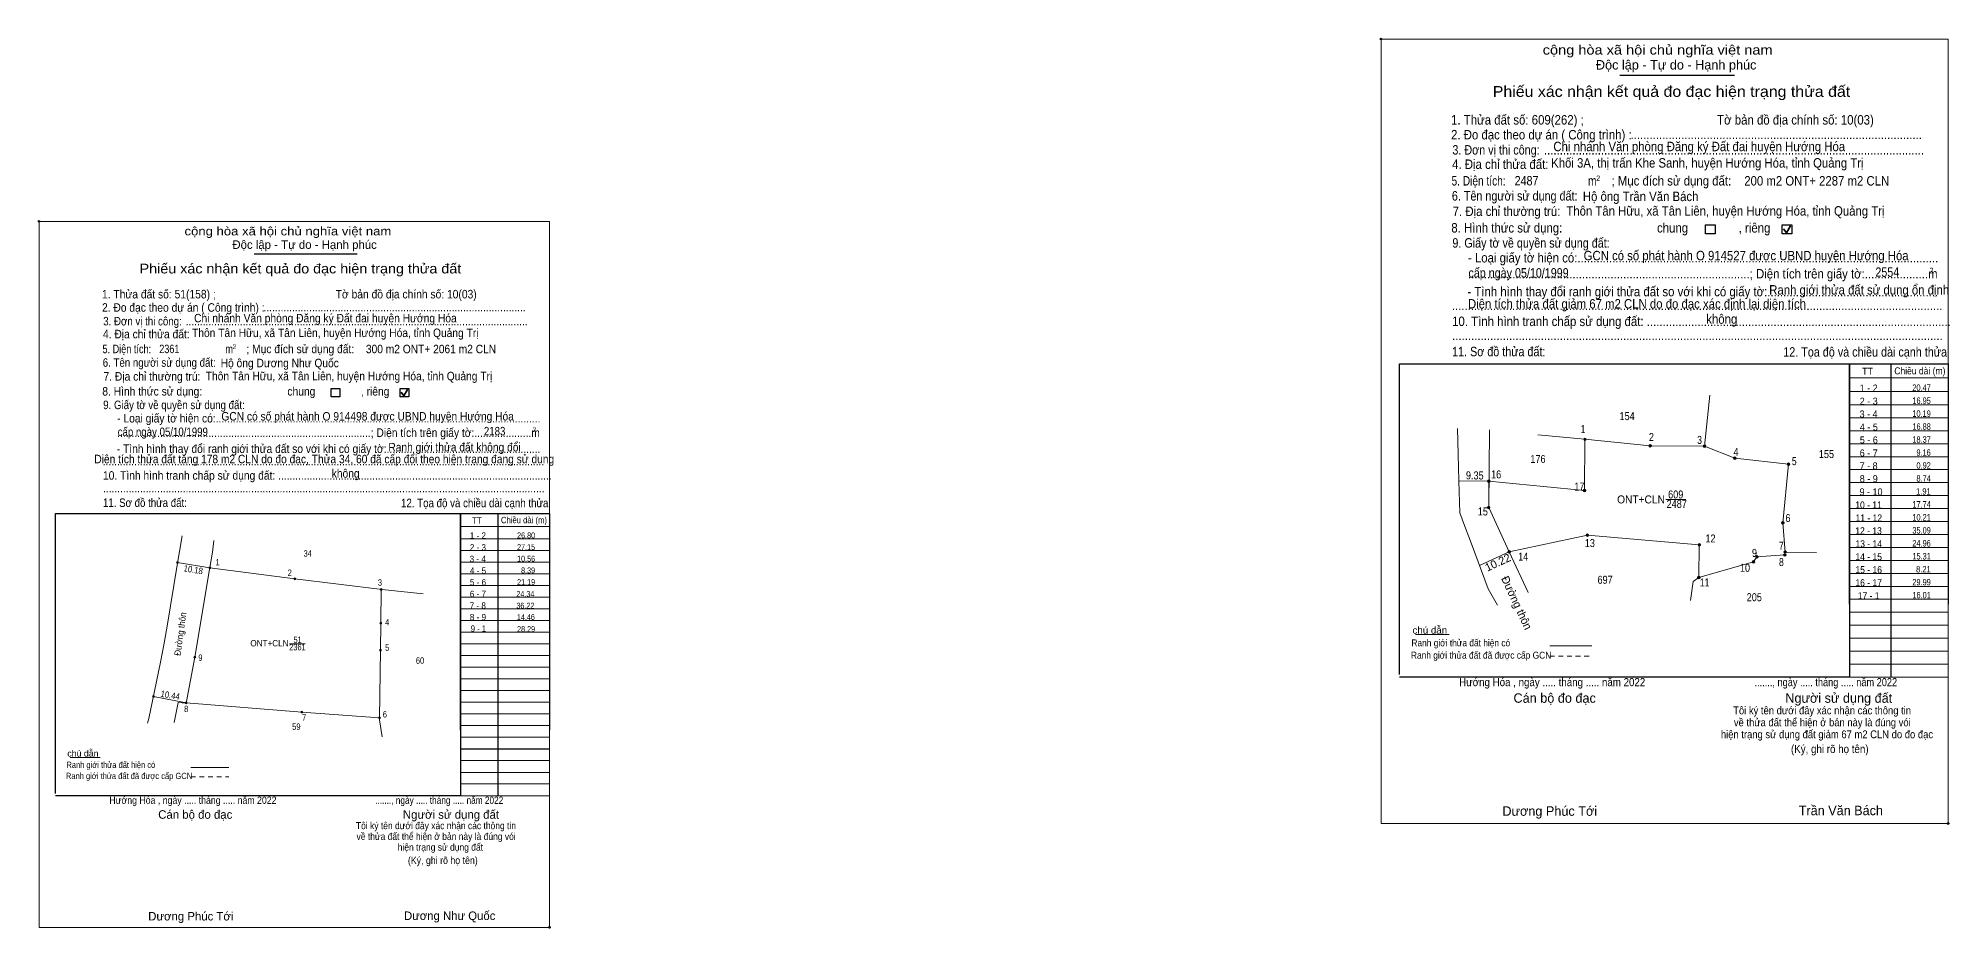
# Model space of a CAD drawing. Header units: metres. Extents: x 543322 to 549868, y 1828227 to 1838406.
# Drawn here: x 549271 to 549868, y 1838128 to 1838406 of the extents above; entities that cross this region are included whole.
import ezdxf
from ezdxf.enums import TextEntityAlignment as Align

# ---------------------------------------------------------------- set-up
doc = ezdxf.new("R2010")
doc.units = ezdxf.units.M
doc.header["$PDMODE"] = 32
doc.header["$PDSIZE"] = 0.5
doc.linetypes.add('SHORT_DASHED', pattern=[2.7, 1.5, -1.2])
for name, color, linetype, lineweight in [('1', 7, 'Continuous', 13), ('10', 7, 'Continuous', 13), ('17', 7, 'Continuous', 13), ('2', 7, 'Continuous', 25), ('23', 7, 'Continuous', 13), ('30', 7, 'Continuous', 13), ('36', 7, 'Continuous', 13), ('6', 7, 'Continuous', 13), ('61', 7, 'Continuous', 13), ('63', 7, 'Continuous', 13)]:
    doc.layers.add(name, color=color, linetype=linetype, lineweight=lineweight)

msp = doc.modelspace()

# ---------------------------------------------------------------- hatches: boundary and pattern name
at = {"layer": '63'}
for points in [[(549754.88, 1838280.56, 1), (549754.08, 1838280.56, 1)], [(549775.25, 1838278.55, 1), (549774.45, 1838278.55, 1)], [(549792.2, 1838278.41, 1), (549791.4, 1838278.41, 1)], [(549801.68, 1838274.67, 1), (549800.88, 1838274.67, 1)], [(549818.45, 1838272.76, 1), (549817.65, 1838272.76, 1)], [(549724.87, 1838267.49, 1), (549724.07, 1838267.49, 1)], [(549754.72, 1838264.55, 1), (549753.92, 1838264.55, 1)], [(549724.8, 1838259.28, 1), (549724, 1838259.28, 1)], [(549816.66, 1838254.48, 1), (549815.86, 1838254.48, 1)], [(549755.63, 1838250.65, 1), (549754.83, 1838250.65, 1)], [(549790.59, 1838247.62, 1), (549789.79, 1838247.62, 1)], [(549315.16, 1838242.04, 1), (549314.56, 1838242.04, 1)], [(549731.23, 1838245.39, 1), (549730.43, 1838245.39, 1)], [(549807.5, 1838242.26, 1), (549806.7, 1838242.26, 1)], [(549808.61, 1838243.82, 1), (549807.81, 1838243.82, 1)], [(549817.33, 1838244.43, 1), (549816.53, 1838244.43, 1)], [(549817.39, 1838245.35, 1), (549816.59, 1838245.35, 1)], [(549325.2, 1838240.37, 1), (549324.6, 1838240.37, 1)], [(549351.79, 1838236.99, 1), (549351.19, 1838236.99, 1)], [(549790.44, 1838237.41, 1), (549789.64, 1838237.41, 1)], [(549378.74, 1838233.67, 1), (549378.14, 1838233.67, 1)], [(549378.6, 1838223.11, 1), (549378, 1838223.11, 1)], [(549320.54, 1838212.47, 1), (549319.94, 1838212.47, 1)], [(549378.5, 1838214.72, 1), (549377.9, 1838214.72, 1)], [(549307.59, 1838200.21, 1), (549306.99, 1838200.21, 1)], [(549317.84, 1838198.26, 1), (549317.24, 1838198.26, 1)], [(549353.95, 1838195.38, 1), (549353.35, 1838195.38, 1)], [(549378.22, 1838193.53, 1), (549377.62, 1838193.53, 1)]]:
    msp.add_hatch(color=256, dxfattribs=at).paths.add_polyline_path(points)

# ---------------------------------------------------------------- linework, layer by layer
at = {"layer": '1'}
msp.add_line((549378.72, 1838233.64), (549391.54, 1838232.31), dxfattribs=at)
msp.add_lwpolyline([(549754.48, 1838280.56), (549774.85, 1838278.55), (549791.8, 1838278.41), (549801.28, 1838274.67), (549818.05, 1838272.76), (549816.26, 1838254.48), (549816.99, 1838245.35), (549816.93, 1838244.43), (549808.21, 1838243.82), (549807.1, 1838242.26), (549790.04, 1838237.41), (549790.19, 1838247.62), (549755.23, 1838250.65), (549730.83, 1838245.39), (549724.4, 1838259.28), (549724.47, 1838267.49), (549754.32, 1838264.55)], close=True, dxfattribs=at)
msp.add_lwpolyline([(549377.92, 1838193.53), (549377.91, 1838192.92), (549378.78, 1838187.61)], dxfattribs=at)
at = {"layer": '10'}
for p, q in [((549714.88, 1838275.89), (549715.12, 1838267.59)), ((549317.54, 1838198.26), (549353.65, 1838195.38))]:
    msp.add_line(p, q, dxfattribs=at)
msp.add_lwpolyline([(549378.72, 1838233.64), (549351.49, 1838236.99), (549324.9, 1838240.37)], dxfattribs=at)
at = {"layer": '17'}
for p, q in [((549701.57, 1838219.57), (549712.02, 1838219.57)), ((549281.29, 1838181.21), (549290.7, 1838181.21))]:
    msp.add_line(p, q, dxfattribs=at)
at = {"layer": '2'}
for p, q in [((549765.4, 1838394.34), (549801.23, 1838394.34)), ((549338.73, 1838338.51), (549370.98, 1838338.51)), ((549696.55, 1838304.16), (549837.09, 1838304.16)), ((549696.55, 1838207.08), (549696.55, 1838304.16)), ((549837.09, 1838304.16), (549837.09, 1838206.28)), ((549276.77, 1838257.35), (549403.25, 1838257.35)), ((549276.77, 1838169.97), (549276.77, 1838257.35)), ((549403.25, 1838257.35), (549403.25, 1838169.25)), ((549837.09, 1838206.28), (549696.55, 1838206.28)), ((549403.25, 1838169.25), (549276.77, 1838169.25))]:
    msp.add_line(p, q, dxfattribs=at)
at = {"layer": '2', "lineweight": 35}
for p, q in [((549816.44, 1838346.32), (549817.45, 1838345.01)), ((549817.45, 1838345.01), (549818.67, 1838347.21)), ((549384.67, 1838295.29), (549385.57, 1838294.11)), ((549385.57, 1838294.11), (549386.68, 1838296.09))]:
    msp.add_line(p, q, dxfattribs=at)
at = {"layer": '2', "lineweight": 13}
for points in [[(549690.79, 1838405.58), (549867.94, 1838405.58), (549867.94, 1838160.55), (549690.79, 1838160.55)], [(549271.58, 1838348.62), (549431.02, 1838348.62), (549431.02, 1838128.1), (549271.58, 1838128.1)]]:
    msp.add_lwpolyline(points, close=True, dxfattribs=at)
at = {"layer": '2'}
for points in [[(549792.15, 1838347.59), (549795.19, 1838347.59), (549795.19, 1838344.75), (549792.15, 1838344.75)], [(549816.09, 1838347.59), (549819.13, 1838347.59), (549819.13, 1838344.75), (549816.09, 1838344.75)], [(549362.81, 1838296.43), (549365.55, 1838296.43), (549365.55, 1838293.87), (549362.81, 1838293.87)], [(549384.35, 1838296.43), (549387.09, 1838296.43), (549387.09, 1838293.87), (549384.35, 1838293.87)]]:
    msp.add_lwpolyline(points, close=True, dxfattribs=at)
for p in [(549690.79, 1838405.58), (549271.58, 1838348.62), (549867.94, 1838160.55), (549431.02, 1838128.1)]:
    msp.add_point(p, dxfattribs=at)
at = {"layer": '23'}
for p, q in [((549311.69, 1838222.78), (549310.71, 1838216.86)), ((549313.8, 1838192.14), (549315.07, 1838198.34))]:
    msp.add_line(p, q, dxfattribs=at)
for points in [[(549316.26, 1838250.36), (549314.62, 1838240.59), (549311.69, 1838222.78)], [(549324.93, 1838240.54), (549325.72, 1838245.3), (549326.22, 1838248.98)], [(549317.52, 1838198.13), (549320.24, 1838212.47), (549324.93, 1838240.54)], [(549309.5, 1838210.98), (549305.89, 1838193.4), (549305.51, 1838191.94)]]:
    msp.add_lwpolyline(points, dxfattribs=at)
at = {"layer": '30', "lineweight": 25}
for p, q in [((549837.09, 1838229.03), (549837.09, 1838304.16)), ((549849.98, 1838304.16), (549849.98, 1838206.28)), ((549403.25, 1838189.73), (549403.25, 1838257.35)), ((549414.85, 1838257.35), (549414.85, 1838169.25))]:
    msp.add_line(p, q, dxfattribs=at)
at = {"layer": '30'}
for p, q in [((549837.09, 1838299.74), (549867.94, 1838299.74)), ((549837.09, 1838295.45), (549867.94, 1838295.45)), ((549837.01, 1838291.32), (549867.86, 1838291.32)), ((549837.09, 1838287.3), (549867.94, 1838287.3)), ((549837.09, 1838283.23), (549867.94, 1838283.23)), ((549837.09, 1838279.18), (549867.94, 1838279.18)), ((549837.09, 1838275.13), (549867.94, 1838275.13)), ((549837.09, 1838271.08), (549867.94, 1838271.08)), ((549837.09, 1838267.03), (549867.94, 1838267.03)), ((549837.09, 1838262.98), (549867.94, 1838262.98)), ((549837.09, 1838258.93), (549867.94, 1838258.93)), ((549403.25, 1838253.37), (549431.02, 1838253.37)), ((549837.09, 1838254.88), (549867.94, 1838254.88)), ((549403.25, 1838249.5), (549431.02, 1838249.5)), ((549837.09, 1838250.83), (549867.94, 1838250.83)), ((549837.09, 1838246.78), (549867.94, 1838246.78)), ((549403.18, 1838245.79), (549430.95, 1838245.79)), ((549403.25, 1838242.17), (549431.02, 1838242.17)), ((549837.09, 1838242.73), (549867.94, 1838242.73)), ((549403.25, 1838238.51), (549431.02, 1838238.51)), ((549403.25, 1838234.86), (549431.02, 1838234.86)), ((549837.09, 1838238.68), (549867.94, 1838238.68)), ((549403.25, 1838231.22), (549431.02, 1838231.22)), ((549837.09, 1838234.63), (549867.94, 1838234.63)), ((549837.09, 1838230.58), (549867.94, 1838230.58)), ((549403.25, 1838227.57), (549431.02, 1838227.57)), ((549403.25, 1838223.93), (549431.02, 1838223.93)), ((549837.09, 1838226.53), (549867.94, 1838226.53)), ((549403.25, 1838220.28), (549431.02, 1838220.28)), ((549837.09, 1838222.48), (549867.94, 1838222.48)), ((549837.09, 1838222.47), (549867.94, 1838222.47)), ((549837.09, 1838218.43), (549867.94, 1838218.43)), ((549403.25, 1838216.64), (549431.02, 1838216.64)), ((549403.25, 1838212.99), (549431.02, 1838212.99)), ((549837.09, 1838214.38), (549867.94, 1838214.38)), ((549403.25, 1838209.35), (549431.02, 1838209.35)), ((549403.25, 1838205.7), (549431.02, 1838205.7)), ((549837.09, 1838210.33), (549867.94, 1838210.33)), ((549837.09, 1838206.28), (549867.94, 1838206.28)), ((549403.25, 1838202.06), (549431.02, 1838202.06)), ((549403.25, 1838198.41), (549431.02, 1838198.41)), ((549403.25, 1838194.77), (549431.02, 1838194.77)), ((549403.25, 1838191.12), (549431.02, 1838191.12)), ((549403.25, 1838187.48), (549431.02, 1838187.48)), ((549403.25, 1838183.83), (549431.02, 1838183.83)), ((549403.25, 1838183.82), (549431.02, 1838183.82)), ((549403.25, 1838180.19), (549431.02, 1838180.19)), ((549403.25, 1838176.54), (549431.02, 1838176.54)), ((549403.25, 1838172.9), (549431.02, 1838172.9)), ((549403.25, 1838169.25), (549431.02, 1838169.25))]:
    msp.add_line(p, q, dxfattribs=at)
at = {"layer": '30', "lineweight": 25}
for points in [[(549837.09, 1838304.16), (549867.94, 1838304.16), (549867.94, 1838229.03)], [(549403.25, 1838257.35), (549431.02, 1838257.35), (549431.02, 1838189.73)]]:
    msp.add_lwpolyline(points, dxfattribs=at)
at = {"layer": '36'}
for p, q in [((549791.8, 1838278.41), (549793.46, 1838294.36)), ((549739.79, 1838282), (549754.48, 1838280.56)), ((549790.04, 1838237.41), (549790.19, 1838247.62)), ((549730.83, 1838245.39), (549736.71, 1838232.7)), ((549807.1, 1838242.26), (549790.04, 1838237.41)), ((549808.21, 1838243.82), (549816.93, 1838244.43)), ((549816.99, 1838245.35), (549826.83, 1838245.19)), ((549310.71, 1838216.86), (549309.5, 1838210.98)), ((549317.52, 1838198.13), (549315.07, 1838198.34)), ((549377.92, 1838193.53), (549353.65, 1838195.38))]:
    msp.add_line(p, q, dxfattribs=at)
for points in [[(549754.48, 1838280.56), (549754.32, 1838264.55), (549724.47, 1838267.49)], [(549807.1, 1838242.26), (549808.21, 1838243.82), (549816.93, 1838244.43), (549816.99, 1838245.35), (549816.26, 1838254.48), (549818.05, 1838272.76), (549801.28, 1838274.67), (549791.8, 1838278.41), (549774.85, 1838278.55), (549754.48, 1838280.56)], [(549730.83, 1838245.39), (549755.23, 1838250.65), (549790.19, 1838247.62)], [(549790.04, 1838237.41), (549788.32, 1838236.17), (549787.39, 1838230.24)], [(549378.44, 1838233.67), (549378.3, 1838223.11), (549378.2, 1838214.72), (549377.92, 1838193.53)]]:
    msp.add_lwpolyline(points, dxfattribs=at)
at = {"layer": '6'}
for p, q in [((549743.47, 1838216.04), (549756.65, 1838216.04)), ((549318.99, 1838178.04), (549330.86, 1838178.04))]:
    msp.add_line(p, q, dxfattribs=at)
at = {"layer": '6', "linetype": 'SHORT_DASHED'}
for p, q in [((549743.47, 1838212.81), (549756.65, 1838212.81)), ((549318.99, 1838175.14), (549330.86, 1838175.14))]:
    msp.add_line(p, q, dxfattribs=at)
at = {"layer": '61'}
for p, q in [((549714.88, 1838275.89), (549714.65, 1838283.93)), ((549715.42, 1838257.6), (549715.12, 1838267.59)), ((549716.89, 1838253.64), (549715.42, 1838257.6)), ((549719, 1838247.96), (549716.89, 1838253.64))]:
    msp.add_line(p, q, dxfattribs=at)
for points in [[(549724.62, 1838283.49), (549724.4, 1838259.28), (549730.83, 1838245.39)], [(549727.15, 1838228.79), (549724.25, 1838233.84), (549719, 1838247.96)]]:
    msp.add_lwpolyline(points, dxfattribs=at)
at = {"layer": '63'}
for p, q in [((549715.12, 1838267.58), (549724.47, 1838267.49)), ((549779.72, 1838261.74), (549786.02, 1838261.74)), ((549314.86, 1838242.04), (549324.9, 1838240.37)), ((549721.55, 1838241.1), (549730.83, 1838245.39)), ((549349.82, 1838216.7), (549354.69, 1838216.7)), ((549307.29, 1838200.21), (549317.54, 1838198.26))]:
    msp.add_line(p, q, dxfattribs=at)
for centre, radius in [((549754.48, 1838280.56), 0.4), ((549774.85, 1838278.55), 0.4), ((549791.8, 1838278.41), 0.4), ((549801.28, 1838274.67), 0.4), ((549818.05, 1838272.76), 0.4), ((549724.47, 1838267.49), 0.4), ((549754.32, 1838264.55), 0.4), ((549724.4, 1838259.28), 0.4), ((549816.26, 1838254.48), 0.4), ((549755.23, 1838250.65), 0.4), ((549790.19, 1838247.62), 0.4), ((549314.86, 1838242.04), 0.3), ((549730.83, 1838245.39), 0.4), ((549807.1, 1838242.26), 0.4), ((549808.21, 1838243.82), 0.4), ((549816.93, 1838244.43), 0.4), ((549816.99, 1838245.35), 0.4), ((549324.9, 1838240.37), 0.3), ((549351.49, 1838236.99), 0.3), ((549790.04, 1838237.41), 0.4), ((549378.44, 1838233.67), 0.3), ((549378.3, 1838223.11), 0.3), ((549320.24, 1838212.47), 0.3), ((549378.2, 1838214.72), 0.3), ((549307.29, 1838200.21), 0.3), ((549317.54, 1838198.26), 0.3), ((549353.65, 1838195.38), 0.3), ((549377.92, 1838193.53), 0.3)]:
    msp.add_circle(centre, radius, dxfattribs=at)

# ---------------------------------------------------------------- texts
at = {"layer": '1'}
for s, height, width, p in [('154', 2.5, 0.85, (549767.645, 1838286.56)), ('155', 2.5, 0.85, (549829.9, 1838274.71)), ('176', 2.5, 0.85, (549739.8, 1838273.16)), ('ONT+CLN', 2.5, 0.95, (549771.985, 1838260.53)), ('2487', 2.5, 0.85, (549783.14, 1838259.13)), ('609', 2.5, 0.85, (549782.825, 1838262.09)), ('34', 2, 0.85, (549355.51, 1838243.92)), ('697', 2.5, 0.85, (549760.76, 1838235.44)), ('205', 2.5, 0.85, (549807.37, 1838229.99)), ('ONT+CLN', 2, 0.95, (549343.55, 1838215.87)), ('51', 2, 0.75, (549352.34, 1838216.96)), ('2361', 2, 0.8, (549352.29, 1838214.64)), ('60', 2, 0.85, (549390.6, 1838210.45)), ('59', 2, 0.85, (549351.965, 1838189.81))]:
    msp.add_text(s, height=height, dxfattribs=dict(at, width=width)).set_placement(p, align=Align.CENTER)
at = {"layer": '10'}
for s, height, width, p in [('1 - 2', 2.21, 0.95, (549843.1, 1838295.45)), ('3 - 4', 2.21, 0.95, (549843.08, 1838287.35)), ('2 - 3', 2.21, 0.95, (549843.115, 1838291.36)), ('4 - 5', 2.21, 0.95, (549843.15, 1838283.28)), ('5 - 6', 2.21, 0.95, (549843.135, 1838279.25)), ('6 - 7', 2.21, 0.95, (549843.105, 1838275.18)), ('7 - 8', 2.21, 0.95, (549843.08, 1838271.15)), ('9 - 10', 2.21, 0.95, (549843.84, 1838263.01)), ('8 - 9', 2.21, 0.95, (549843.125, 1838267.14)), ('10 - 11', 2.21, 0.9, (549843.06, 1838258.94)), ('12 - 13', 2.21, 0.9, (549843.06, 1838250.88)), ('11 - 12', 2.21, 0.9, (549843.135, 1838254.87)), ('2 - 3', 1.989, 0.95, (549408.675, 1838245.82)), ('1 - 2', 1.989, 0.95, (549408.655, 1838249.5)), ('13 - 14', 2.21, 0.9, (549843.125, 1838246.81)), ('3 - 4', 1.989, 0.95, (549408.63, 1838242.21)), ('14 - 15', 2.21, 0.9, (549843.105, 1838242.78)), ('15 - 16', 2.21, 0.9, (549843.11, 1838238.73)), ('4 - 5', 1.989, 0.95, (549408.7, 1838238.54)), ('5 - 6', 1.989, 0.95, (549408.695, 1838234.92)), ('16 - 17', 2.21, 0.9, (549843.1, 1838234.66)), ('7 - 8', 1.989, 0.95, (549408.635, 1838227.63)), ('6 - 7', 1.989, 0.95, (549408.665, 1838231.27)), ('17 - 1', 2.203, 0.9, (549843.095, 1838230.61)), ('8 - 9', 1.99, 0.95, (549408.68, 1838224.02)), ('9 - 1', 1.99, 0.9, (549408.835, 1838220.44))]:
    msp.add_text(s, height=height, dxfattribs=dict(at, width=width)).set_placement(p, align=Align.CENTER)
at = {"layer": '2'}
for s, height, width, p in [('cộng hòa xã hội chủ nghĩa việt nam', 2.957, 1.15, (549741.28, 1838400.72)), ('1. Thửa đất số: 609(262) ;                                          Tờ bản đồ địa chính số: 10(03)', 2.965, 0.9, (549712.64, 1838378.86)), ('2. Đo đạc theo dự án ( Công trình) : ', 2.959, 0.9, (549712.64, 1838374.22)), ('3. Đơn vị thi công:', 2.959, 0.85, (549713.06, 1838369.49)), ('Chi nhánh Văn phòng Đăng ký Đất đai huyện Hướng Hóa', 2.956, 0.9, (549744.6, 1838370.54)), ('............................................................................................', 2.959, 0.9, (549768.7, 1838374.32)), ('4. Địa chỉ thửa đất:', 2.959, 0.9, (549712.98, 1838365)), ('........................................................................................................................', 2.959, 0.9, (549741.66, 1838369.49)), ('Khối 3A, thị trấn Khe Sanh, huyện Hướng Hóa, tỉnh Quảng Trị', 2.948, 0.9, (549743.91, 1838365.42)), ('5. Diện tích:', 2.959, 0.8, (549712.8, 1838359.83)), ('2487', 2.948, 0.85, (549732.5, 1838359.86)), ('m', 2.957, 0.8, (549755.44, 1838359.83)), ('2', 1.69, 0.8, (549757.97, 1838361.24)), ('; Mục đích sử dụng đất:', 2.957, 0.9, (549762.76, 1838359.83)), ('200 m2 ONT+ 2287 m2 CLN', 2.948, 0.9, (549804.24, 1838359.82)), ('6. Tên người sử dụng đất:', 2.959, 0.85, (549712.9, 1838355.12)), ('Hộ ông Trần Văn Bách', 2.948, 0.9, (549753.82, 1838354.96)), ('8. Hình thức sử dụng:', 2.959, 0.9, (549712.73, 1838345.14)), ('7. Địa chỉ thường trú:', 2.959, 0.9, (549713.16, 1838350.31)), ('Thôn Tân Hữu, xã Tân Liên, huyện Hướng Hóa, tỉnh Quảng Trị', 2.948, 0.9, (549748.67, 1838350.42)), ('cộng hòa xã hội chủ nghĩa việt nam', 2.661, 1.15, (549317.02, 1838344.25)), ('9. Giấy tờ về quyền sử dụng đất:', 2.959, 0.85, (549713.06, 1838340.42)), ('chung                , riêng', 2.957, 0.9, (549776.98, 1838345.14)), ('     - Loại giấy tờ hiện có:..................................................................................................................', 2.957, 0.9, (549712.98, 1838335.79)), ('GCN có số phát hành O 914527 được UBND huyện Hướng Hóa ', 2.948, 0.9, (549754.06, 1838336.47)), ('cấp ngày 05/10/1999', 2.948, 0.85, (549718.08, 1838331.07)), ('     .........................................................................................; Diện tích trên giấy tờ:....................m', 2.957, 0.9, (549712.98, 1838330.79)), ('2554', 2.948, 0.85, (549845.19, 1838331.31)), ('2', 1.69, 0.8, (549862.07, 1838332.45)), ('1. Thửa đất số: 51(158) ;                                          Tờ bản đồ địa chính số: 10(03)', 2.668, 0.9, (549291.25, 1838324.56)), ('     - Tình hình thay đổi ranh giới thửa đất so với khi có giấy tờ:......................................................', 2.957, 0.9, (549712.82, 1838325.22)), ('Diện tích thửa đất giảm 67 m2 CLN do đo đạc xác định lại diện tích', 2.95, 0.9, (549717.92, 1838321.41)), ('Ranh giới thửa đất sử dụng ổn định', 2.948, 0.9, (549812.03, 1838325.76)), ('2. Đo đạc theo dự án ( Công trình) : ', 2.663, 0.9, (549291.25, 1838320.4)), ('3. Đơn vị thi công:', 2.663, 0.85, (549291.63, 1838316.13)), ('Chi nhánh Văn phòng Đăng ký Đất đai huyện Hướng Hóa', 2.661, 0.9, (549320.01, 1838317.08)), ('............................................................................................', 2.663, 0.9, (549341.69, 1838320.49)), ('...........................................................................................................................................................', 2.957, 0.9, (549712.9, 1838320.92)), ('10. Tình hình tranh chấp sử dụng đất: ................................................................................................', 2.959, 0.9, (549712.98, 1838315.93)), ('không', 2.957, 0.9, (549792.36, 1838316.65)), ('4. Địa chỉ thửa đất:', 2.663, 0.9, (549291.55, 1838312.1)), ('........................................................................................................................', 2.663, 0.9, (549317.36, 1838316.13)), ('Thôn Tân Hữu, xã Tân Liên, huyện Hướng Hóa, tỉnh Quảng Trị', 2.654, 0.9, (549319.39, 1838312.49)), ('5. Diện tích:', 2.663, 0.8, (549291.39, 1838307.46)), ('2361', 2.65, 0.8, (549309.13, 1838307.47)), ('m', 2.661, 0.8, (549329.78, 1838307.46)), ('2', 1.521, 0.8, (549332.04, 1838308.72)), ('; Mục đích sử dụng đất:', 2.661, 0.9, (549336.36, 1838307.46)), ('300 m2 ONT+ 2061 m2 CLN', 2.65, 0.9, (549373.68, 1838307.44)), ('11. Sơ đồ thửa đất:', 2.959, 0.85, (549712.98, 1838306.49)), ('...........................................................................................................................................................', 2.957, 0.9, (549712.98, 1838311.55)), ('12. Tọa độ và chiều dài cạnh thửa', 2.965, 0.85, (549816.41, 1838306.37)), ('6. Tên người sử dụng đất:', 2.663, 0.85, (549291.48, 1838303.21)), ('7. Địa chỉ thường trú:', 2.663, 0.9, (549291.72, 1838298.88)), ('Thôn Tân Hữu, xã Tân Liên, huyện Hướng Hóa, tỉnh Quảng Trị', 2.654, 0.9, (549323.67, 1838298.98)), ('Hộ ông Dương Như Quốc', 2.654, 0.9, (549328.32, 1838303.06)), ('8. Hình thức sử dụng:', 2.663, 0.9, (549291.34, 1838294.22)), ('chung                , riêng', 2.661, 0.9, (549349.16, 1838294.22)), ('9. Giấy tờ về quyền sử dụng đất:', 2.663, 0.85, (549291.63, 1838289.98)), ('     - Loại giấy tờ hiện có:..................................................................................................................', 2.661, 0.9, (549291.55, 1838285.81)), ('GCN có số phát hành O 914498 được UBND huyện Hướng Hóa ', 2.654, 0.9, (549328.53, 1838286.42)), ('cấp ngày 05/10/1999', 2.654, 0.85, (549296.15, 1838281.57)), ('     .........................................................................................; Diện tích trên giấy tờ:....................m', 2.661, 0.9, (549291.55, 1838281.3)), ('2183', 2.654, 0.85, (549410.54, 1838281.78)), ('2', 1.521, 0.8, (549425.73, 1838282.81)), ('     - Tình hình thay đổi ranh giới thửa đất so với khi có giấy tờ:......................................................', 2.661, 0.9, (549291.41, 1838276.29)), ('Ranh giới thửa đất không đổi', 2.654, 0.9, (549380.7, 1838276.78)), ('Diện tích thửa đất tăng 178 m2 CLN do đo đạc, Thửa 34, 60 đã cấp đổi theo hiện trạng đang sử dụng', 2.65, 0.9, (549288.85, 1838273.07)), ('...........................................................................................................................................................', 2.661, 0.9, (549291.48, 1838272.43)), ('10. Tình hình tranh chấp sử dụng đất: ................................................................................................', 2.663, 0.9, (549291.55, 1838267.94)), ('không', 2.661, 0.9, (549363, 1838268.58)), ('11. Sơ đồ thửa đất:', 2.663, 0.85, (549291.55, 1838259.43)), ('...........................................................................................................................................................', 2.661, 0.9, (549291.55, 1838264)), ('12. Tọa độ và chiều dài cạnh thửa', 2.668, 0.85, (549384.65, 1838259.34)), ('Hướng Hóa , ngày ..... tháng ..... năm 2022', 2.527, 0.9, (549715.18, 1838203.45)), ('......., ngày ..... tháng ..... năm 2022', 2.527, 0.85, (549807.44, 1838203.45)), ('(Ký, ghi rõ họ tên)', 2.535, 0.9, (549818.82, 1838182.57)), ('Hướng Hóa , ngày ..... tháng ..... năm 2022', 2.27, 0.9, (549293.54, 1838166.7)), ('......., ngày ..... tháng ..... năm 2022', 2.27, 0.85, (549376.58, 1838166.7)), ('(Ký, ghi rõ họ tên)', 2.281, 0.9, (549386.8, 1838147.91))]:
    msp.add_text(s, height=height, dxfattribs=dict(at, width=width)).set_placement(p)
for s, height, p in [('Độc lập - Tự do - Hạnh phúc', 2.957, (549757.9, 1838396.05)), ('Độc lập - Tự do - Hạnh phúc', 2.661, (549331.98, 1838340.04)), ('Cán bộ đo đạc', 2.957, (549732.15, 1838198.27)), ('Người sử dụng đất', 2.957, (549817.06, 1838198.27)), ('Cán bộ đo đạc', 2.661, (549308.81, 1838162.04)), ('Người sử dụng đất', 2.661, (549385.23, 1838162.04)), ('Dương Phúc Tới', 2.956, (549728.68, 1838162.97)), ('Trần Văn Bách', 2.948, (549821.26, 1838163.15)), ('Dương Như Quốc', 2.65, (549385.58, 1838130.43)), ('Dương Phúc Tới', 2.66, (549305.68, 1838130.27))]:
    msp.add_text(s, height=height, dxfattribs=at).set_placement(p)
for s, height, width, p in [('Phiếu xác nhận kết quả đo đạc hiện trạng thửa đất', 3.379, 1.1, (549781.505, 1838387.52)), ('Phiếu xác nhận kết quả đo đạc hiện trạng thửa đất', 3.041, 1.1, (549353.23, 1838332.37)), ('Tôi ký tên dưới đây xác nhận các thông tin', 2.443, 0.9, (549828.555, 1838194.66)), ('về thửa đất thể hiện ở bản này là đúng vói', 2.443, 0.9, (549828.605, 1838190.92)), ('hiện trạng sử dụng đất giảm 67 m2 CLN do đo đạc', 2.446, 0.9, (549830.07, 1838187.19)), ('Tôi ký tên dưới đây xác nhận các thông tin', 2.199, 0.9, (549395.57, 1838158.79)), ('về thửa đất thể hiện ở bản này là đúng vói', 2.199, 0.9, (549395.62, 1838155.43)), ('hiện trạng sử dụng đất', 2.199, 0.9, (549396.945, 1838152.07))]:
    msp.add_text(s, height=height, dxfattribs=dict(at, width=width)).set_placement(p, align=Align.CENTER)
for height, p in [(0.845, (549867.916, 1838160.08)), (0.76, (549431, 1838127.68))]:
    msp.add_text('.', height=height, dxfattribs=at).set_placement(p, align=Align.CENTER)
at = {"layer": '30'}
for s, height, width, p in [('TT', 2.203, 0.95, (549841.04, 1838300.7)), ('Chiều dài (m)', 2.21, 0.9, (549851.1, 1838300.83)), ('TT', 1.983, 0.95, (549406.82, 1838254.24)), ('Chiều dài (m)', 1.989, 0.9, (549415.87, 1838254.35))]:
    msp.add_text(s, height=height, dxfattribs=dict(at, width=width)).set_placement(p)
at = {"layer": '6'}
for s, height, width, p in [('Ranh giới thửa đất hiện có ', 2.165, 0.9, (549700.28, 1838215.89)), ('chú dẫn', 2.165, 1.05, (549700.6, 1838219.86)), ('Ranh giới thửa đất đã được cấp GCN', 2.171, 0.9, (549700.12, 1838212.04)), ('chú dẫn', 1.949, 1.05, (549280.42, 1838181.48)), ('Ranh giới thửa đất đã được cấp GCN', 1.954, 0.9, (549279.98, 1838174.44)), ('Ranh giới thửa đất hiện có ', 1.949, 0.9, (549280.13, 1838177.91))]:
    msp.add_text(s, height=height, dxfattribs=dict(at, width=width)).set_placement(p)
at = {"layer": '63'}
for s, height, width, p in [('20.47', 2.025, 0.85, (549862.5, 1838295.67)), ('16.95', 2.025, 0.85, (549862.5, 1838291.62)), ('10.19', 2.025, 0.85, (549862.5, 1838287.57)), (' 1', 2.5, 0.75, (549754.56, 1838282.5)), ('16.88', 2.025, 0.85, (549862.5, 1838283.52)), (' 2', 2.5, 0.85, (549776.02, 1838280.03)), (' 3', 2.5, 0.8, (549791.02, 1838279.11)), (' 4', 2.5, 0.85, (549802.45, 1838275.37)), ('18.37', 2.025, 0.85, (549862.5, 1838279.47)), ('9.16', 2.025, 0.85, (549862.5, 1838275.42)), (' 16', 2.5, 0.85, (549728.31, 1838268.35)), (' 5', 2.5, 0.8, (549820.59, 1838272.49)), ('0.92', 2.025, 0.85, (549862.5, 1838271.37)), (' 17', 2.5, 0.85, (549754.32, 1838264.55)), ('8.74', 2.025, 0.85, (549862.5, 1838267.32)), ('1.91', 2.025, 0.8, (549862.49, 1838263.27)), (' 15', 2.5, 0.85, (549724.16, 1838256.78)), ('17.74', 2.025, 0.85, (549862.5, 1838259.22)), (' 6', 2.5, 0.85, (549818.68, 1838254.71)), ('35.09', 2.025, 0.85, (549862.5, 1838251.12)), ('10.21', 2.025, 0.85, (549862.5, 1838255.17)), ('27.15', 1.823, 0.85, (549426.53, 1838245.98)), ('26.80', 1.823, 0.85, (549426.54, 1838249.64)), (' 13', 2.5, 0.85, (549757.58, 1838246.91)), (' 12', 2.5, 0.85, (549795.27, 1838248.33)), (' 7', 2.5, 0.8, (549816.56, 1838246.09)), ('24.96', 2.025, 0.85, (549862.49, 1838247.07)), (' 1', 2, 0.75, (549327.98, 1838241.16)), ('10.56', 1.823, 0.85, (549426.54, 1838242.35)), (' 14', 2.5, 0.85, (549736.77, 1838242.67)), (' 10', 2.5, 0.85, (549806.04, 1838239.18)), (' 9', 2.5, 0.85, (549808.21, 1838243.82)), (' 8', 2.5, 0.8, (549816.57, 1838240.97)), ('15.31', 2.025, 0.85, (549862.5, 1838243.02)), ('8.21', 2.025, 0.8, (549862.49, 1838238.97)), (' 2', 2, 0.85, (549350.56, 1838237.87)), (' 3', 2, 0.8, (549378.72, 1838234.83)), ('21.19', 1.823, 0.85, (549426.54, 1838235.06)), ('8.39', 1.823, 0.85, (549426.53, 1838238.7)), (' 11', 2.5, 0.8, (549793.33, 1838234.6)), ('29.99', 2.025, 0.85, (549862.5, 1838234.92)), ('36.22', 1.82, 0.85, (549426.31, 1838227.7)), ('24.34', 1.82, 0.85, (549426.31, 1838231.35)), ('16.01', 2.025, 0.85, (549862.5, 1838230.87)), (' 4', 2, 0.85, (549381, 1838222.46)), ('14.46', 1.82, 0.85, (549426.46, 1838224.12)), ('28.29', 1.823, 0.85, (549426.54, 1838220.38)), (' 9', 2, 0.85, (549322.65, 1838211.34)), (' 5', 2, 0.8, (549380.99, 1838214.49)), (' 8', 2, 0.8, (549318.2, 1838195.36)), (' 7', 2, 0.8, (549355.04, 1838192.63)), (' 6', 2, 0.85, (549380.25, 1838193.67))]:
    msp.add_text(s, height=height, dxfattribs=dict(at, width=width)).set_placement(p, align=Align.RIGHT)
for s, height, rotation, width, p in [('9.35', 2.5, 359.449, 0.85, (549720.043, 1838268.033)), ('10.18', 2, 350.501, 0.9, (549319.605, 1838238.859)), ('Đường thôn', 2, 82.218, 0.95, (549316.68, 1838219.62)), ('10.44', 2, 350.501, 0.9, (549312.4, 1838199.663))]:
    msp.add_text(s, height=height, rotation=rotation, dxfattribs=dict(at, width=width)).set_placement(p, align=Align.CENTER)
for s, rotation, p in [('10.22', 24.81, (549727.775, 1838240.954)), ('Đường thôn', 294.841, (549732.004, 1838228.97))]:
    msp.add_text(s, height=2.5, rotation=rotation, dxfattribs=at).set_placement(p, align=Align.CENTER)

doc.saveas('drawing.dxf')
